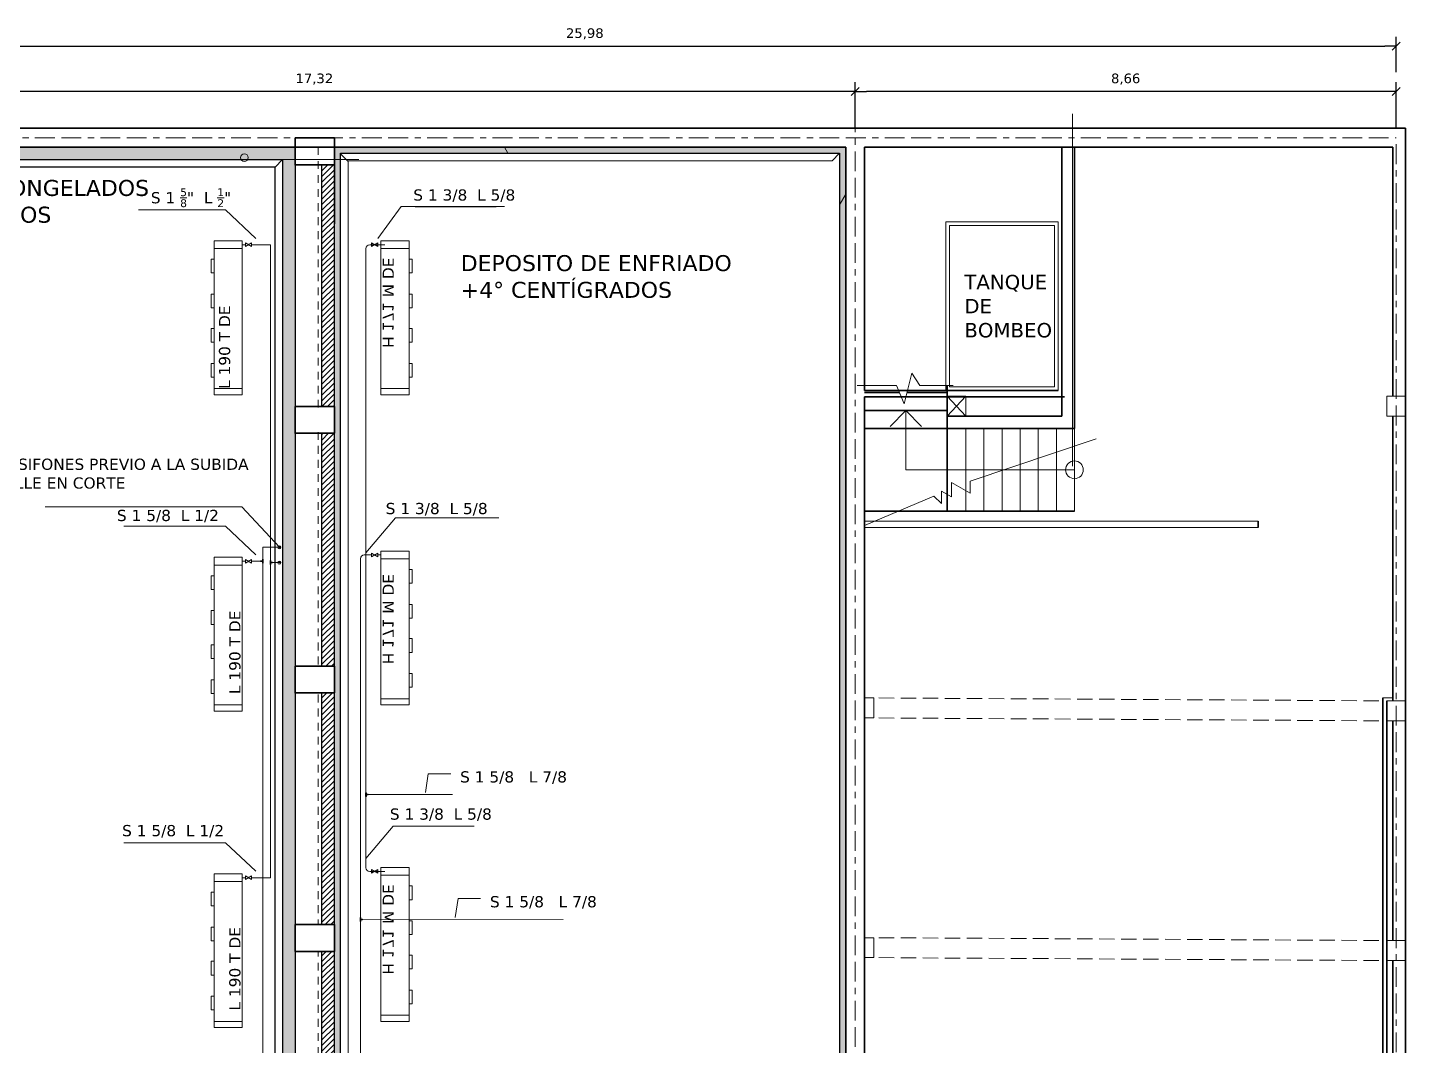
# Model space of a CAD drawing. Header units: metres. Extents: x -163 to 91, y -12 to 67.
# Drawn here: x -151.47 to -129.41, y 29.22 to 45.52 of the extents above; entities that cross this region are included whole.
import ezdxf

# ---------------------------------------------------------------- set-up
doc = ezdxf.new("R2010")
doc.units = ezdxf.units.M
doc.header["$LTSCALE"] = 0.508
doc.header["$PDMODE"] = 1
doc.header["$PDSIZE"] = -2
for name, pattern in [('STYLE_02', [0.694425, 0.48607, -0.208355]), ('STYLE_07', [1.875, 0.625, -0.20828, 0.625, -0.20836, 0.06943, -0.13893]), ('STYLE_13', [0.369094, 0.246063, -0.123031])]:
    doc.linetypes.add(name, pattern=pattern)
doc.layers.get('0').update_dxf_attribs({"lineweight": 18})
for name, color, linetype, lineweight in [('-40C', 160, 'Continuous', 20), ('10°C', 230, 'Continuous', 18), ('columnas HA', 7, 'Continuous', 35), ('Dimension', 7, 'Continuous', 5), ('Muros', 7, 'Continuous', 35), ('None', 7, 'Continuous', 5), ('panel nuevo', 7, 'Continuous', 30), ('TEXTO', 7, 'Continuous', 18), ('Zócalo', 7, 'Continuous', 9)]:
    doc.layers.add(name, color=color, linetype=linetype, lineweight=lineweight)
doc.styles.add('HoratioDBol', font='')
doc.styles.add('Verdana', font='verdana.ttf')
doc.styles.get('HoratioDBol').set_extended_font_data('HoratioDBol')
doc.dimstyles.new('personal', dxfattribs={"dimtxt": 0.214974, "dimasz": 0.179989, "dimexe": 0.15, "dimexo": 0.159, "dimgap": 0.001, "dimtad": 1, "dimzin": 3, "dimtxsty": 'HoratioDBol', "dimblk": 'VW_SLASH', "dimcen": 0, "dimdle": 0.001, "dimazin": 0, "dimtfac": 0.8, "dimtix": 1, "dimtmove": 0, "dimatfit": 0, "dimldrblk": 'VW_CONCAVEFILLED', "dimfxl": 0, "dimfrac": 2, "dimtolj": 1, "dimtzin": 3, "dimarcsym": 0})
pattern_1 = [(0, (-146.294636, 11.969912), (0.050229492, 0.029000004), [0.03348633, -0.06697266]), (120, (-146.294636, 11.969912), (-0.050229486, 0.029000014), [0.03348633, -0.06697266]), (60, (-146.26115, 12.027912), (6e-09, 0.058000018), [0.03348633, -0.06697266])]
pattern_2 = [(0, (-147.2374, 0), (4.7625, 2.74963), [3.175, -6.35]), (120, (-147.2374, 0), (-4.7625, 2.74963), [3.175, -6.35]), (60, (-147.2374, 0), (1e-08, 5.49926), [-6.35, 3.175])]

# ---------------------------------------------------------------- blocks, each defined once
blk = doc.blocks.new('VW_SLASH')
at = {"color": 0, "linetype": 'ByBlock', "lineweight": -2}
blk.add_line((0, 0), (-1, 0), dxfattribs=at)
at = {"layer": 'Zócalo', "color": 0}
blk.add_lwpolyline([(0.35, 0.35), (-0.35, -0.35)], dxfattribs=at)
blk = doc.blocks.new('*D252')
at = {"layer": 'Defpoints', "color": 0, "lineweight": 0, "transparency": 16777216}
for p in [(-155.537, 44.5), (-155.537, 43.76), (-138.217, 43.76)]:
    blk.add_point(p, dxfattribs=at)
at = {"layer": 'Dimension', "color": 0, "lineweight": -2, "transparency": 16777216}
for p, q in [((-155.537, 43.919), (-155.537, 44.65)), ((-138.217, 43.919), (-138.217, 44.65)), ((-138.397, 44.5), (-155.357, 44.5))]:
    blk.add_line(p, q, dxfattribs=at)
at = {"layer": 'Dimension', "color": 0, "lineweight": -2, "transparency": 16777216, "xscale": 0.179989013671875, "yscale": 0.179989013671875, "zscale": 0.179989013671875, "rotation": 180}
blk.add_blockref('VW_SLASH', (-155.537, 44.5), dxfattribs=at)
at = {"layer": 'Dimension', "color": 0, "lineweight": -2, "transparency": 16777216, "xscale": 0.179989013671875, "yscale": 0.179989013671875, "zscale": 0.179989013671875}
blk.add_blockref('VW_SLASH', (-138.217, 44.5), dxfattribs=at)
at = {"layer": 'Dimension', "color": 0, "transparency": 16777216, "insert": (-146.877, 44.698), "char_height": 0.1538, "attachment_point": 5, "style": 'Verdana'}
blk.add_mtext('\\A1;17,32', dxfattribs=at)
blk = doc.blocks.new('VW_CONCAVEFILLED')
at = {"linetype": 'ByBlock', "lineweight": 0}
blk.add_hatch(color=0, dxfattribs=at).paths.add_polyline_path([(-1.11, 0.3), (-1.08, 0.28), (-1.05, 0.26), (-1.01, 0.25), (-0.98, 0.23), (-0.95, 0.22), (-0.91, 0.2), (-0.88, 0.19), (-0.85, 0.17), (-0.81, 0.16), (-0.78, 0.15), (-0.75, 0.13), (-0.71, 0.12), (-0.68, 0.11), (-0.64, 0.1), (-0.61, 0.09), (-0.57, 0.08), (-0.54, 0.07), (-0.5, 0.06), (-0.47, 0.06), (-0.43, 0.05), (-0.4, 0.04), (-0.36, 0.04), (-0.33, 0.03), (-0.29, 0.02), (-0.26, 0.02), (-0.22, 0.01), (-0.18, 0.01), (-0.15, 0.01), (-0.11, 0.01), (-0.07, 0), (-0.04, 0), (0, 0), (-0.04, 0), (-0.07, 0), (-0.11, -0.01), (-0.15, -0.01), (-0.18, -0.01), (-0.22, -0.01), (-0.26, -0.02), (-0.29, -0.02), (-0.33, -0.03), (-0.36, -0.04), (-0.4, -0.04), (-0.43, -0.05), (-0.47, -0.06), (-0.5, -0.06), (-0.54, -0.07), (-0.57, -0.08), (-0.61, -0.09), (-0.64, -0.1), (-0.68, -0.11), (-0.71, -0.12), (-0.75, -0.13), (-0.78, -0.15), (-0.81, -0.16), (-0.85, -0.17), (-0.88, -0.19), (-0.91, -0.2), (-0.95, -0.22), (-0.98, -0.23), (-1.01, -0.25), (-1.05, -0.26), (-1.08, -0.28), (-1.11, -0.3), (-1.1, -0.28), (-1.08, -0.27), (-1.07, -0.25), (-1.06, -0.23), (-1.05, -0.22), (-1.04, -0.2), (-1.03, -0.18), (-1.02, -0.16), (-1.02, -0.14), (-1.01, -0.12), (-1.01, -0.1), (-1, -0.08), (-1, -0.06), (-1, -0.04), (-0.99, -0.02), (-0.99, 0), (-0.99, 0.02), (-1, 0.04), (-1, 0.06), (-1, 0.08), (-1.01, 0.1), (-1.01, 0.12), (-1.02, 0.14), (-1.02, 0.16), (-1.03, 0.18), (-1.04, 0.2), (-1.05, 0.22), (-1.06, 0.23), (-1.07, 0.25), (-1.08, 0.27), (-1.1, 0.28)])
at = {"layer": 'Zócalo', "color": 0}
blk.add_lwpolyline([(-1.11, 0.3), (-1.08, 0.28), (-1.05, 0.26), (-1.01, 0.25), (-0.98, 0.23), (-0.95, 0.22), (-0.91, 0.2), (-0.88, 0.19), (-0.85, 0.17), (-0.81, 0.16), (-0.78, 0.15), (-0.75, 0.13), (-0.71, 0.12), (-0.68, 0.11), (-0.64, 0.1), (-0.61, 0.09), (-0.57, 0.08), (-0.54, 0.07), (-0.5, 0.06), (-0.47, 0.06), (-0.43, 0.05), (-0.4, 0.04), (-0.36, 0.04), (-0.33, 0.03), (-0.29, 0.02), (-0.26, 0.02), (-0.22, 0.01), (-0.18, 0.01), (-0.15, 0.01), (-0.11, 0.01), (-0.07, 0), (-0.04, 0), (0, 0), (-0.04, 0), (-0.07, 0), (-0.11, -0.01), (-0.15, -0.01), (-0.18, -0.01), (-0.22, -0.01), (-0.26, -0.02), (-0.29, -0.02), (-0.33, -0.03), (-0.36, -0.04), (-0.4, -0.04), (-0.43, -0.05), (-0.47, -0.06), (-0.5, -0.06), (-0.54, -0.07), (-0.57, -0.08), (-0.61, -0.09), (-0.64, -0.1), (-0.68, -0.11), (-0.71, -0.12), (-0.75, -0.13), (-0.78, -0.15), (-0.81, -0.16), (-0.85, -0.17), (-0.88, -0.19), (-0.91, -0.2), (-0.95, -0.22), (-0.98, -0.23), (-1.01, -0.25), (-1.05, -0.26), (-1.08, -0.28), (-1.11, -0.3), (-1.1, -0.28), (-1.08, -0.27), (-1.07, -0.25), (-1.06, -0.23), (-1.05, -0.22), (-1.04, -0.2), (-1.03, -0.18), (-1.02, -0.16), (-1.02, -0.14), (-1.01, -0.12), (-1.01, -0.1), (-1, -0.08), (-1, -0.06), (-1, -0.04), (-0.99, -0.02), (-0.99, 0), (-0.99, 0.02), (-1, 0.04), (-1, 0.06), (-1, 0.08), (-1.01, 0.1), (-1.01, 0.12), (-1.02, 0.14), (-1.02, 0.16), (-1.03, 0.18), (-1.04, 0.2), (-1.05, 0.22), (-1.06, 0.23), (-1.07, 0.25), (-1.08, 0.27), (-1.1, 0.28)], close=True, dxfattribs=at)
blk = doc.blocks.new('*D342')
at = {"layer": 'Defpoints', "color": 0, "lineweight": 0, "transparency": 16777216}
for p in [(-138.217, 44.5), (-138.217, 43.76), (-129.557, 43.76)]:
    blk.add_point(p, dxfattribs=at)
at = {"layer": 'Dimension', "color": 0, "lineweight": -2, "transparency": 16777216}
for p, q in [((-138.217, 43.919), (-138.217, 44.65)), ((-129.557, 43.919), (-129.557, 44.65)), ((-129.737, 44.5), (-138.037, 44.5))]:
    blk.add_line(p, q, dxfattribs=at)
at = {"layer": 'Dimension', "color": 0, "lineweight": -2, "transparency": 16777216, "xscale": 0.179989013671875, "yscale": 0.179989013671875, "zscale": 0.179989013671875, "rotation": 180}
blk.add_blockref('VW_SLASH', (-138.217, 44.5), dxfattribs=at)
at = {"layer": 'Dimension', "color": 0, "lineweight": -2, "transparency": 16777216, "xscale": 0.179989013671875, "yscale": 0.179989013671875, "zscale": 0.179989013671875}
blk.add_blockref('VW_SLASH', (-129.557, 44.5), dxfattribs=at)
at = {"layer": 'Dimension', "color": 0, "transparency": 16777216, "insert": (-133.887, 44.698), "char_height": 0.1538, "attachment_point": 5, "style": 'Verdana'}
blk.add_mtext('\\A1;8,66', dxfattribs=at)
blk = doc.blocks.new('*D255')
at = {"layer": 'Defpoints', "color": 0, "lineweight": 0, "transparency": 16777216}
for p in [(-129.557, 45.226), (-155.537, 44.65), (-129.557, 44.65)]:
    blk.add_point(p, dxfattribs=at)
at = {"layer": 'Dimension', "color": 0, "lineweight": -2, "transparency": 16777216}
for p, q in [((-155.537, 44.809), (-155.537, 45.376)), ((-129.557, 44.809), (-129.557, 45.376)), ((-155.357, 45.226), (-129.737, 45.226))]:
    blk.add_line(p, q, dxfattribs=at)
at = {"layer": 'Dimension', "color": 0, "lineweight": -2, "transparency": 16777216, "xscale": 0.179989013671875, "yscale": 0.179989013671875, "zscale": 0.179989013671875, "rotation": 180}
blk.add_blockref('VW_SLASH', (-155.537, 45.226), dxfattribs=at)
at = {"layer": 'Dimension', "color": 0, "lineweight": -2, "transparency": 16777216, "xscale": 0.179989013671875, "yscale": 0.179989013671875, "zscale": 0.179989013671875}
blk.add_blockref('VW_SLASH', (-129.557, 45.226), dxfattribs=at)
at = {"layer": 'Dimension', "color": 0, "transparency": 16777216, "insert": (-142.547, 45.423), "char_height": 0.1538, "attachment_point": 5, "style": 'Verdana'}
blk.add_mtext('\\A1;25,98', dxfattribs=at)

msp = doc.modelspace()

# ---------------------------------------------------------------- hatches: boundary and pattern name
at = {"layer": '-40C', "linetype": 'Continuous', "lineweight": 0}
h = msp.add_hatch(color=256, dxfattribs=at)
h.dxf.hatch_style = 1
h.paths.add_polyline_path([(-147.71, 36.981), (-147.738, 36.981), (-147.738, 36.975), (-147.71, 36.975)])
h.paths.add_polyline_path([(-147.71, 36.975), (-147.738, 36.975), (-147.738, 36.97), (-147.71, 36.97)])
h.paths.add_polyline_path([(-147.705, 36.981), (-147.71, 36.981), (-147.71, 36.975), (-147.705, 36.975)])
h.paths.add_polyline_path([(-147.699, 36.981), (-147.705, 36.981), (-147.705, 36.975), (-147.705, 36.97), (-147.699, 36.97)])
h.paths.add_polyline_path([(-147.699, 37.006), (-147.705, 37.006), (-147.705, 36.981), (-147.699, 36.981)])
h.paths.add_polyline_path([(-147.705, 37.006), (-147.71, 37.006), (-147.71, 36.981), (-147.705, 36.981)])
h.paths.add_polyline_path([(-147.705, 36.975), (-147.71, 36.975), (-147.71, 36.97), (-147.705, 36.97)])
h.paths.add_polyline_path([(-147.705, 36.97), (-147.71, 36.97), (-147.71, 36.945), (-147.705, 36.945)])
h.paths.add_polyline_path([(-147.699, 36.97), (-147.705, 36.97), (-147.705, 36.945), (-147.699, 36.945)])
h = msp.add_hatch(color=256, dxfattribs=at)
h.dxf.hatch_style = 1
h.paths.add_polyline_path([(-147.576, 36.948), (-147.548, 36.948), (-147.548, 36.953), (-147.576, 36.953)])
h.paths.add_polyline_path([(-147.576, 36.953), (-147.548, 36.953), (-147.548, 36.959), (-147.576, 36.959)])
h.paths.add_polyline_path([(-147.581, 36.948), (-147.576, 36.948), (-147.576, 36.953), (-147.581, 36.953)])
h.paths.add_polyline_path([(-147.587, 36.948), (-147.581, 36.948), (-147.581, 36.953), (-147.581, 36.959), (-147.587, 36.959)])
h.paths.add_polyline_path([(-147.587, 36.922), (-147.581, 36.922), (-147.581, 36.948), (-147.587, 36.948)])
h.paths.add_polyline_path([(-147.581, 36.922), (-147.576, 36.922), (-147.576, 36.948), (-147.581, 36.948)])
h.paths.add_polyline_path([(-147.581, 36.953), (-147.576, 36.953), (-147.576, 36.959), (-147.581, 36.959)])
h.paths.add_polyline_path([(-147.581, 36.959), (-147.576, 36.959), (-147.576, 36.984), (-147.581, 36.984)])
h.paths.add_polyline_path([(-147.587, 36.959), (-147.581, 36.959), (-147.581, 36.984), (-147.587, 36.984)])
at = {"layer": '10°C', "linetype": 'Continuous', "lineweight": 0}
h = msp.add_hatch(color=256, dxfattribs=at)
h.dxf.hatch_style = 1
h.paths.add_polyline_path([(-146.045, 33.23), (-146.017, 33.23), (-146.017, 33.236), (-146.045, 33.236)])
h.paths.add_polyline_path([(-146.045, 33.236), (-146.017, 33.236), (-146.017, 33.242), (-146.045, 33.242)])
h.paths.add_polyline_path([(-146.051, 33.23), (-146.045, 33.23), (-146.045, 33.236), (-146.051, 33.236)])
h.paths.add_polyline_path([(-146.056, 33.23), (-146.051, 33.23), (-146.051, 33.236), (-146.051, 33.242), (-146.056, 33.242)])
h.paths.add_polyline_path([(-146.056, 33.205), (-146.051, 33.205), (-146.051, 33.23), (-146.056, 33.23)])
h.paths.add_polyline_path([(-146.051, 33.205), (-146.045, 33.205), (-146.045, 33.23), (-146.051, 33.23)])
h.paths.add_polyline_path([(-146.051, 33.236), (-146.045, 33.236), (-146.045, 33.242), (-146.051, 33.242)])
h.paths.add_polyline_path([(-146.051, 33.242), (-146.045, 33.242), (-146.045, 33.267), (-146.051, 33.267)])
h.paths.add_polyline_path([(-146.056, 33.242), (-146.051, 33.242), (-146.051, 33.267), (-146.056, 33.267)])
h = msp.add_hatch(color=256, dxfattribs=at)
h.dxf.hatch_style = 1
h.paths.add_polyline_path([(-146.135, 31.23), (-146.107, 31.23), (-146.107, 31.236), (-146.135, 31.236)])
h.paths.add_polyline_path([(-146.135, 31.236), (-146.107, 31.236), (-146.107, 31.242), (-146.135, 31.242)])
h.paths.add_polyline_path([(-146.14, 31.23), (-146.135, 31.23), (-146.135, 31.236), (-146.14, 31.236)])
h.paths.add_polyline_path([(-146.145, 31.23), (-146.14, 31.23), (-146.14, 31.236), (-146.14, 31.242), (-146.145, 31.242)])
h.paths.add_polyline_path([(-146.145, 31.205), (-146.14, 31.205), (-146.14, 31.23), (-146.145, 31.23)])
h.paths.add_polyline_path([(-146.14, 31.205), (-146.135, 31.205), (-146.135, 31.23), (-146.14, 31.23)])
h.paths.add_polyline_path([(-146.14, 31.236), (-146.135, 31.236), (-146.135, 31.242), (-146.14, 31.242)])
h.paths.add_polyline_path([(-146.14, 31.242), (-146.135, 31.242), (-146.135, 31.267), (-146.14, 31.267)])
h.paths.add_polyline_path([(-146.145, 31.242), (-146.14, 31.242), (-146.14, 31.267), (-146.145, 31.267)])
at = {"layer": 'panel nuevo', "linetype": 'Continuous', "lineweight": 9}
h = msp.add_hatch(dxfattribs=at)
h.set_pattern_fill('HONEY', style=0, pattern_type=2)
h.set_pattern_definition(pattern_1)
h.paths.add_polyline_path([(-155.038, 43.41), (-155.238, 43.61), (-147.187, 43.61), (-147.387, 43.41)])
h = msp.add_hatch(dxfattribs=at)
h.set_pattern_fill('HONEY', style=0, pattern_type=2)
h.set_pattern_definition(pattern_1)
h.paths.add_polyline_path([(-147.387, 43.41), (-147.187, 43.61), (-147.187, 22.92), (-147.387, 23.12)])
h = msp.add_hatch(dxfattribs=at)
h.set_pattern_fill('HONEY', style=0)
h.set_pattern_definition(pattern_2)
h.paths.add_polyline_path([(-138.467, 43.51), (-138.467, 42.2), (-138.367, 42.2), (-138.367, 43.61), (-146.557, 43.61), (-146.557, 42.2), (-146.457, 42.2), (-146.457, 43.51)])
h = msp.add_hatch(dxfattribs=at)
h.set_pattern_fill('HONEY', style=0)
h.set_pattern_definition(pattern_2)
h.paths.add_polyline_path([(-146.557, 43.61), (-146.557, 42.2), (-146.457, 42.2), (-146.457, 43.51), (-138.467, 43.51), (-138.467, 42.2), (-138.367, 42.2), (-138.367, 43.61)])
h = msp.add_hatch(dxfattribs=at)
h.set_pattern_fill('HONEY', style=0, pattern_type=2)
h.set_pattern_definition(pattern_1)
h.paths.add_polyline_path([(-146.457, 23.02), (-146.557, 22.92), (-146.557, 42.28), (-146.457, 42.18)])
h = msp.add_hatch(dxfattribs=at)
h.set_pattern_fill('HONEY', style=0, pattern_type=2)
h.set_pattern_definition(pattern_1)
h.paths.add_polyline_path([(-138.467, 42.18), (-138.367, 42.28), (-138.367, 22.92), (-138.467, 23.02)])
at = {"layer": 'Zócalo', "linetype": 'Continuous', "lineweight": 0}
h = msp.add_hatch(dxfattribs=at)
h.set_pattern_fill('HONEY', color=256, scale=0.02)
h.set_pattern_definition([(0, (-147.237425, 0), (0.09525, 0.05499261), [0.0635, -0.127]), (120, (-147.237425, 0), (-0.09525, 0.05499261), [0.0635, -0.127]), (60, (-147.237425, 0), (2e-10, 0.109985226), [-0.127, 0.0635])])
h.paths.add_polyline_path([(-138.467, 43.51), (-138.467, 42.2), (-138.367, 42.2), (-138.367, 43.61), (-146.557, 43.61), (-146.557, 42.2), (-146.457, 42.2), (-146.457, 43.51)])
h = msp.add_hatch(dxfattribs=at)
h.set_pattern_fill('ANSI31', color=256, scale=0.02)
h.set_pattern_definition([(45, (-147.237425, 0), (-0.04490128, 0.04490128), [])])
h.paths.add_polyline_path([(-146.557, 43.324), (-146.757, 43.324), (-146.757, 39.456), (-146.557, 39.456)])
h.paths.add_polyline_path([(-146.557, 39.024), (-146.757, 39.024), (-146.757, 36.5), (-146.557, 36.5)])
h.paths.add_polyline_path([(-146.557, 36.5), (-146.757, 36.5), (-146.757, 35.296), (-146.557, 35.296)])
h.paths.add_polyline_path([(-146.557, 34.864), (-146.757, 34.864), (-146.757, 31.156), (-146.557, 31.156)])
h.paths.add_polyline_path([(-146.557, 30.724), (-146.757, 30.724), (-146.757, 27.056), (-146.557, 27.056)])
h.paths.add_polyline_path([(-146.557, 26.624), (-146.757, 26.624), (-146.757, 22.92), (-146.557, 22.92)])
h.paths.add_polyline_path([(-146.557, 22.488), (-146.757, 22.488), (-146.757, 18.77), (-146.557, 18.77)])
h.paths.add_polyline_path([(-146.879, 19.689), (-146.229, 19.689), (-146.229, 20.079), (-146.879, 20.079)], flags=9)

# ---------------------------------------------------------------- linework, layer by layer
at = {"layer": '-40C', "linetype": 'Continuous', "lineweight": 0}
for p, q in [((-148.299, 42.606), (-148.659, 42.606)), ((-148.482, 42.108), (-148.032, 42.108)), ((-148.482, 39.643), (-148.482, 42.108)), ((-148.482, 41.983), (-148.032, 41.983)), ((-148.032, 39.643), (-148.032, 42.108)), ((-148.032, 42.108), (-148.032, 41.983)), ((-148.032, 42.045), (-147.982, 42.045)), ((-147.882, 42.075), (-147.982, 42.015)), ((-147.982, 42.015), (-147.982, 42.075)), ((-147.982, 42.075), (-147.882, 42.015)), ((-147.882, 42.015), (-147.882, 42.075)), ((-147.882, 42.045), (-147.581, 42.045)), ((-147.581, 42.045), (-147.581, 31.905)), ((-148.482, 41.813), (-148.532, 41.813)), ((-148.532, 41.593), (-148.532, 41.813)), ((-148.482, 41.593), (-148.532, 41.593)), ((-148.482, 41.253), (-148.532, 41.253)), ((-148.532, 41.033), (-148.532, 41.253)), ((-148.482, 41.033), (-148.532, 41.033)), ((-148.532, 40.485), (-148.532, 40.705)), ((-148.482, 40.705), (-148.532, 40.705)), ((-148.482, 40.485), (-148.532, 40.485)), ((-148.532, 39.925), (-148.532, 40.145)), ((-148.482, 40.145), (-148.532, 40.145)), ((-148.482, 39.925), (-148.532, 39.925)), ((-148.482, 39.743), (-148.032, 39.743)), ((-148.482, 39.643), (-148.032, 39.643)), ((-148.037, 37.846), (-148.397, 37.846)), ((-148.299, 37.536), (-148.659, 37.536)), ((-147.705, 37.198), (-147.705, 26.835)), ((-147.412, 37.198), (-147.705, 37.198)), ((-148.482, 37.038), (-148.032, 37.038)), ((-148.482, 34.573), (-148.482, 37.038)), ((-148.482, 36.913), (-148.032, 36.913)), ((-148.032, 34.573), (-148.032, 37.038)), ((-148.032, 37.038), (-148.032, 36.913)), ((-148.032, 36.975), (-147.982, 36.975)), ((-147.882, 37.005), (-147.982, 36.945)), ((-147.982, 36.945), (-147.982, 37.005)), ((-147.982, 37.005), (-147.882, 36.945)), ((-147.882, 36.945), (-147.882, 37.005)), ((-147.882, 36.975), (-147.705, 36.975)), ((-147.412, 36.953), (-147.581, 36.953)), ((-148.532, 36.523), (-148.532, 36.743)), ((-148.482, 36.743), (-148.532, 36.743)), ((-148.482, 36.523), (-148.532, 36.523)), ((-148.532, 35.963), (-148.532, 36.183)), ((-148.482, 36.183), (-148.532, 36.183)), ((-148.482, 35.963), (-148.532, 35.963)), ((-148.532, 35.416), (-148.532, 35.636)), ((-148.482, 35.636), (-148.532, 35.636)), ((-148.482, 35.416), (-148.532, 35.416)), ((-148.532, 34.856), (-148.532, 35.076)), ((-148.482, 35.076), (-148.532, 35.076)), ((-148.482, 34.856), (-148.532, 34.856)), ((-148.482, 34.673), (-148.032, 34.673)), ((-148.482, 34.573), (-148.032, 34.573)), ((-148.299, 32.466), (-148.659, 32.466)), ((-148.482, 31.968), (-148.032, 31.968)), ((-148.482, 29.503), (-148.482, 31.968)), ((-148.482, 31.843), (-148.032, 31.843)), ((-148.032, 29.503), (-148.032, 31.968)), ((-148.032, 31.968), (-148.032, 31.843)), ((-148.032, 31.905), (-147.982, 31.905)), ((-147.882, 31.935), (-147.982, 31.875)), ((-147.982, 31.875), (-147.982, 31.935)), ((-147.982, 31.935), (-147.882, 31.875)), ((-147.882, 31.875), (-147.882, 31.935)), ((-147.882, 31.905), (-147.581, 31.905)), ((-148.532, 31.453), (-148.532, 31.673)), ((-148.482, 31.673), (-148.532, 31.673)), ((-148.482, 31.453), (-148.532, 31.453)), ((-148.532, 30.893), (-148.532, 31.113)), ((-148.482, 31.113), (-148.532, 31.113)), ((-148.482, 30.893), (-148.532, 30.893)), ((-148.532, 30.346), (-148.532, 30.566)), ((-148.482, 30.566), (-148.532, 30.566)), ((-148.482, 30.346), (-148.532, 30.346)), ((-148.532, 29.786), (-148.532, 30.006)), ((-148.482, 30.006), (-148.532, 30.006)), ((-148.482, 29.786), (-148.532, 29.786)), ((-148.482, 29.603), (-148.032, 29.603)), ((-148.482, 29.503), (-148.032, 29.503))]:
    msp.add_line(p, q, dxfattribs=at)
for points in [[(-149.694, 42.606), (-148.659, 42.606)], [(-147.816, 42.147), (-148.299, 42.606)], [(-151.187, 37.846), (-148.397, 37.846)], [(-147.437, 37.198), (-148.037, 37.846)], [(-149.929, 37.536), (-148.659, 37.536)], [(-147.816, 37.077), (-148.299, 37.536)], [(-149.929, 32.466), (-148.659, 32.466)], [(-147.816, 32.007), (-148.299, 32.466)]]:
    msp.add_lwpolyline(points, dxfattribs=at)
for points in [[(-147.699, 36.981), (-147.738, 36.981), (-147.738, 36.97), (-147.699, 36.97)], [(-147.71, 37.006), (-147.699, 37.006), (-147.699, 36.945), (-147.71, 36.945)], [(-147.576, 36.922), (-147.587, 36.922), (-147.587, 36.984), (-147.576, 36.984)], [(-147.587, 36.948), (-147.548, 36.948), (-147.548, 36.959), (-147.587, 36.959)]]:
    msp.add_lwpolyline(points, close=True, dxfattribs=at)
for centre, radius in [((-147.437, 37.198), 0.025), ((-147.437, 37.198), 0.00613), ((-147.437, 36.953), 0.025), ((-147.437, 36.953), 0.00613)]:
    msp.add_circle(centre, radius, dxfattribs=at)
at = {"color": 253, "lineweight": 5}
for q in [(-137.66, 39.135), (-137.154, 39.135)]:
    msp.add_line((-137.407, 39.389), q, dxfattribs=at)
at = {"color": 253, "linetype": 'STYLE_02', "lineweight": 5}
for p, q in [((-137.841, 34.784), (-129.767, 34.738)), ((-137.841, 34.464), (-129.767, 34.418)), ((-137.841, 30.944), (-129.767, 30.898)), ((-137.841, 30.624), (-129.767, 30.578))]:
    msp.add_line(p, q, dxfattribs=at)
at = {"color": 253, "lineweight": 5}
msp.add_circle((-134.707, 38.439), 0.142, dxfattribs=at)
at = {"layer": '10°C', "linetype": 'Continuous', "lineweight": 0}
for p, q in [((-145.489, 42.655), (-145.129, 42.655)), ((-146.051, 41.985), (-146.051, 32.065)), ((-145.75, 42.045), (-145.991, 42.045)), ((-145.962, 42.075), (-145.862, 42.015)), ((-145.862, 42.075), (-145.962, 42.015)), ((-145.962, 42.015), (-145.962, 42.075)), ((-145.862, 42.015), (-145.862, 42.075)), ((-145.812, 42.045), (-145.862, 42.045)), ((-145.812, 39.643), (-145.812, 42.108)), ((-145.362, 42.108), (-145.812, 42.108)), ((-145.812, 42.108), (-145.812, 41.983)), ((-145.362, 41.983), (-145.812, 41.983)), ((-145.362, 39.643), (-145.362, 42.108)), ((-145.812, 40.175), (-145.812, 41.775)), ((-145.812, 41.775), (-145.812, 41.65)), ((-145.362, 41.813), (-145.312, 41.813)), ((-145.362, 40.175), (-145.362, 41.775)), ((-145.312, 41.593), (-145.312, 41.813)), ((-145.362, 41.593), (-145.312, 41.593)), ((-145.362, 41.253), (-145.312, 41.253)), ((-145.312, 41.033), (-145.312, 41.253)), ((-145.362, 41.033), (-145.312, 41.033)), ((-145.362, 40.705), (-145.312, 40.705)), ((-145.312, 40.485), (-145.312, 40.705)), ((-145.362, 40.485), (-145.312, 40.485)), ((-145.362, 40.145), (-145.312, 40.145)), ((-145.312, 39.925), (-145.312, 40.145)), ((-145.362, 39.743), (-145.812, 39.743)), ((-145.362, 39.925), (-145.312, 39.925)), ((-145.362, 39.643), (-145.812, 39.643)), ((-145.58, 37.668), (-145.22, 37.668)), ((-145.962, 37.075), (-146.08, 37.075)), ((-145.962, 37.105), (-145.862, 37.045)), ((-145.862, 37.105), (-145.962, 37.045)), ((-145.962, 37.045), (-145.962, 37.105)), ((-145.862, 37.045), (-145.862, 37.105)), ((-145.812, 37.075), (-145.862, 37.075)), ((-145.362, 37.138), (-145.812, 37.138)), ((-145.812, 37.138), (-145.812, 37.013)), ((-145.362, 34.673), (-145.362, 37.138)), ((-146.14, 37.015), (-146.14, 26.995)), ((-145.812, 37.013), (-145.812, 36.58)), ((-145.362, 37.013), (-145.812, 37.013)), ((-145.812, 34.673), (-145.812, 36.705)), ((-145.362, 36.843), (-145.312, 36.843)), ((-145.362, 35.206), (-145.362, 36.806)), ((-145.312, 36.623), (-145.312, 36.843)), ((-145.362, 36.623), (-145.312, 36.623)), ((-145.362, 36.283), (-145.312, 36.283)), ((-145.312, 36.063), (-145.312, 36.283)), ((-145.362, 36.063), (-145.312, 36.063)), ((-145.362, 35.735), (-145.312, 35.735)), ((-145.312, 35.515), (-145.312, 35.735)), ((-145.362, 35.515), (-145.312, 35.515)), ((-145.362, 35.175), (-145.312, 35.175)), ((-145.312, 34.955), (-145.312, 35.175)), ((-145.362, 34.955), (-145.312, 34.955)), ((-145.362, 34.773), (-145.812, 34.773)), ((-145.362, 34.673), (-145.812, 34.673)), ((-145.054, 33.57), (-144.694, 33.57)), ((-144.665, 33.236), (-146.051, 33.236)), ((-145.615, 32.731), (-145.255, 32.731)), ((-145.75, 32.005), (-145.991, 32.005)), ((-145.962, 32.035), (-145.862, 31.975)), ((-145.862, 32.035), (-145.962, 31.975)), ((-145.962, 31.975), (-145.962, 32.035)), ((-145.862, 31.975), (-145.862, 32.035)), ((-145.812, 32.005), (-145.862, 32.005)), ((-145.812, 29.603), (-145.812, 32.068)), ((-145.362, 32.068), (-145.812, 32.068)), ((-145.812, 32.068), (-145.812, 31.943)), ((-145.362, 29.603), (-145.362, 32.068)), ((-145.362, 31.943), (-145.812, 31.943)), ((-145.362, 31.773), (-145.312, 31.773)), ((-145.312, 31.553), (-145.312, 31.773)), ((-145.812, 30.136), (-145.812, 31.736)), ((-145.812, 31.736), (-145.812, 31.611)), ((-145.812, 30.035), (-145.812, 31.635)), ((-145.812, 31.635), (-145.812, 31.51)), ((-145.362, 30.136), (-145.362, 31.736)), ((-145.362, 31.553), (-145.312, 31.553)), ((-144.576, 31.57), (-144.216, 31.57)), ((-146.107, 31.23), (-142.896, 31.236)), ((-145.362, 31.213), (-145.312, 31.213)), ((-145.312, 30.993), (-145.312, 31.213)), ((-145.362, 30.993), (-145.312, 30.993)), ((-145.362, 30.665), (-145.312, 30.665)), ((-145.312, 30.445), (-145.312, 30.665)), ((-145.362, 30.445), (-145.312, 30.445)), ((-145.362, 30.105), (-145.312, 30.105)), ((-145.312, 29.885), (-145.312, 30.105)), ((-145.362, 29.885), (-145.312, 29.885)), ((-145.362, 29.703), (-145.812, 29.703)), ((-145.362, 29.603), (-145.812, 29.603))]:
    msp.add_line(p, q, dxfattribs=at)
for points in [[(-145.86, 42.144), (-145.489, 42.655)], [(-143.832, 42.655), (-145.129, 42.655)], [(-146.055, 37.109), (-145.58, 37.668)], [(-143.924, 37.668), (-145.22, 37.668)], [(-145.099, 33.27), (-145.054, 33.57)], [(-146.051, 32.214), (-145.615, 32.731)], [(-145.616, 32.731), (-144.319, 32.731)], [(-144.621, 31.27), (-144.576, 31.57)]]:
    msp.add_lwpolyline(points, dxfattribs=at)
for points in [[(-146.045, 33.205), (-146.056, 33.205), (-146.056, 33.267), (-146.045, 33.267)], [(-146.056, 33.23), (-146.017, 33.23), (-146.017, 33.242), (-146.056, 33.242)], [(-146.135, 31.205), (-146.145, 31.205), (-146.145, 31.267), (-146.135, 31.267)], [(-146.145, 31.23), (-146.107, 31.23), (-146.107, 31.242), (-146.145, 31.242)]]:
    msp.add_lwpolyline(points, close=True, dxfattribs=at)
for centre, start, end in [((-145.991, 41.985), 90, 180), ((-146.08, 37.015), 90, 180), ((-145.991, 32.065), 180, 270)]:
    msp.add_arc(centre, 0.06, start, end, dxfattribs=at)
at = {"layer": 'columnas HA'}
for points in [[(-147.187, 43.756), (-146.557, 43.756), (-146.557, 43.324), (-147.187, 43.324)], [(-147.187, 39.456), (-146.557, 39.456), (-146.557, 39.024), (-147.187, 39.024)], [(-147.187, 35.296), (-146.557, 35.296), (-146.557, 34.864), (-147.187, 34.864)], [(-147.187, 31.156), (-146.557, 31.156), (-146.557, 30.724), (-147.187, 30.724)]]:
    msp.add_lwpolyline(points, close=True, dxfattribs=at)
at = {"layer": 'Muros'}
for p, q in [((-155.687, 43.91), (-134.637, 43.91)), ((-155.687, 43.91), (-129.407, 43.91)), ((-129.407, 43.91), (-129.407, -2.214)), ((-155.387, 43.61), (-143.257, 43.61)), ((-143.157, 43.61), (-146.557, 43.61)), ((-143.157, 43.61), (-138.367, 43.61)), ((-138.367, 16.417), (-138.367, 43.61)), ((-138.367, 43.61), (-138.367, 43.54)), ((-134.637, 43.61), (-138.067, 43.61)), ((-138.067, 39.71), (-138.067, 43.61)), ((-138.067, 43.61), (-134.907, 43.61)), ((-138.067, 43.61), (-138.067, 43.54)), ((-134.907, 43.61), (-134.907, 39.299)), ((-134.707, 43.61), (-129.607, 43.61)), ((-134.707, 43.61), (-134.707, 39.099)), ((-129.607, 43.61), (-129.607, 39.619)), ((-146.557, 42.38), (-146.557, 43.324)), ((-136.747, 39.79), (-136.747, 37.779)), ((-138.067, 39.71), (-134.967, 39.71)), ((-138.067, 39.679), (-137.509, 39.679)), ((-138.067, -4.264), (-138.067, 39.61)), ((-138.067, 39.61), (-134.867, 39.61)), ((-138.067, -4.264), (-138.067, 39.61)), ((-137.389, 39.679), (-136.747, 39.679)), ((-138.067, 39.389), (-136.747, 39.389)), ((-136.747, 39.299), (-134.907, 39.299)), ((-129.607, 39.299), (-129.607, 34.738)), ((-138.067, 39.099), (-134.707, 39.099)), ((-138.067, 37.779), (-134.707, 37.779)), ((-131.767, 37.617), (-131.767, 37.517)), ((-129.767, 34.784), (-129.767, 4.454)), ((-129.707, 34.738), (-129.707, -1.977)), ((-129.607, 34.418), (-129.607, 30.898)), ((-129.607, 30.578), (-129.607, 27.058))]:
    msp.add_line(p, q, dxfattribs=at)
at = {"layer": 'Muros', "color": 253, "linetype": 'Continuous', "lineweight": 0}
for p, q in [((-137.433, 39.498), (-137.313, 39.986)), ((-137.313, 39.986), (-137.184, 39.79)), ((-138.188, 39.79), (-137.556, 39.79)), ((-137.556, 39.79), (-137.433, 39.498)), ((-137.184, 39.79), (-136.648, 39.79))]:
    msp.add_line(p, q, dxfattribs=at)
at = {"layer": 'Muros', "color": 253, "lineweight": 5}
for p, q in [((-136.747, 39.299), (-136.447, 39.619)), ((-136.747, 39.619), (-136.447, 39.299)), ((-137.407, 39.389), (-137.407, 38.439)), ((-134.707, 38.439), (-137.407, 38.439)), ((-134.997, 38.439), (-134.707, 38.439))]:
    msp.add_line(p, q, dxfattribs=at)
at = {"layer": 'Muros', "linetype": 'Continuous', "lineweight": 0}
for p, q in [((-134.707, 39.336), (-134.707, 37.779)), ((-136.447, 39.099), (-136.447, 37.779)), ((-136.157, 39.099), (-136.157, 37.779)), ((-135.867, 39.099), (-135.867, 37.779)), ((-135.577, 39.099), (-135.577, 37.779)), ((-135.287, 39.099), (-135.287, 37.779)), ((-134.997, 39.099), (-134.997, 37.779)), ((-138.067, 37.617), (-131.767, 37.617)), ((-138.067, 37.517), (-131.767, 37.517)), ((-129.767, 34.784), (-129.607, 34.784)), ((-129.707, 34.738), (-129.607, 34.738))]:
    msp.add_line(p, q, dxfattribs=at)
for points in [[(-136.447, 39.299), (-136.747, 39.299), (-136.747, 39.619), (-136.447, 39.619)], [(-129.407, 39.299), (-129.707, 39.299), (-129.707, 39.619), (-129.407, 39.619)], [(-138.067, 34.464), (-137.917, 34.464), (-137.917, 34.784), (-138.067, 34.784)], [(-129.407, 34.418), (-129.707, 34.418), (-129.707, 34.738), (-129.407, 34.738)], [(-138.067, 30.624), (-137.917, 30.624), (-137.917, 30.944), (-138.067, 30.944)], [(-129.407, 30.578), (-129.707, 30.578), (-129.707, 30.898), (-129.407, 30.898)]]:
    msp.add_lwpolyline(points, close=True, dxfattribs=at)
at = {"layer": 'None', "linetype": 'STYLE_07', "lineweight": 5}
for p, q in [((-138.217, -4.3), (-138.217, 44.36)), ((-138.217, -4.3), (-138.217, 44.36)), ((-155.537, 43.76), (-134.337, 43.76))]:
    msp.add_line(p, q, dxfattribs=at)
at = {"layer": 'None', "linetype": 'Continuous', "lineweight": 5}
msp.add_line((-134.737, 44.14), (-134.737, 38.5), dxfattribs=at)
at = {"layer": 'None', "color": 7, "linetype": 'STYLE_07', "lineweight": 5}
for p in [(-155.537, 43.76), (-129.557, -2.715)]:
    msp.add_line(p, (-129.557, 43.76), dxfattribs=at)
at = {"layer": 'None', "linetype": 'STYLE_13', "lineweight": 5}
for p, q in [((-146.817, 43.61), (-146.817, 39.44)), ((-146.817, 35.322), (-146.817, 39.04)), ((-146.817, 34.838), (-146.817, 31.156)), ((-146.817, 27.042), (-146.817, 30.724))]:
    msp.add_line(p, q, dxfattribs=at)
at = {"layer": 'None', "linetype": 'STYLE_02', "lineweight": 5}
msp.add_line((-146.557, 22.92), (-146.557, 43.61), dxfattribs=at)
at = {"layer": 'None', "color": 7, "linetype": 'ByBlock', "lineweight": -2}
msp.add_lwpolyline([(-145.265, 42.655), (-143.968, 42.655)], dxfattribs=at)
at = {"layer": 'None', "linetype": 'Continuous', "lineweight": 5}
for points in [[(-136.767, 42.41), (-134.967, 42.41), (-134.967, 39.71), (-136.767, 39.71)], [(-136.709, 42.352), (-135.025, 42.352), (-135.025, 39.768), (-136.709, 39.768)]]:
    msp.add_lwpolyline(points, close=True, dxfattribs=at)
at = {"layer": 'None', "linetype": 'Continuous', "lineweight": 5, "flags": 128}
msp.add_lwpolyline([(-138.067, 37.549), (-136.957, 38.017), (-136.837, 37.897), (-136.837, 38.097), (-136.677, 38.004), (-136.677, 38.237), (-136.377, 38.063), (-136.377, 38.257), (-134.357, 38.937)], dxfattribs=at)
at = {"layer": 'None'}
msp.add_circle((-147.997, 43.44), 0.0612, dxfattribs=at)
at = {"layer": 'panel nuevo'}
for p, q in [((-155.238, 43.61), (-147.187, 43.61)), ((-147.187, 43.61), (-147.187, 22.92)), ((-146.557, 22.92), (-146.557, 43.61)), ((-146.557, 43.61), (-138.367, 43.61)), ((-146.457, 23.02), (-146.457, 43.51)), ((-146.457, 43.51), (-138.467, 43.51)), ((-138.467, 43.51), (-138.467, 23.02)), ((-155.038, 43.41), (-147.387, 43.41)), ((-147.387, 43.41), (-147.387, 23.12)), ((-146.757, 39.456), (-146.757, 43.324)), ((-138.367, 42.28), (-138.367, 22.92)), ((-146.757, 35.296), (-146.757, 39.024)), ((-146.757, 31.156), (-146.757, 34.864)), ((-146.757, 27.056), (-146.757, 30.724))]:
    msp.add_line(p, q, dxfattribs=at)
at = {"layer": 'Zócalo'}
for p, q in [((-146.457, 43.51), (-138.467, 43.51)), ((-146.337, 43.38), (-146.457, 43.5)), ((-138.587, 43.39), (-138.467, 43.51)), ((-147.507, 43.29), (-147.387, 43.41)), ((-138.587, 43.39), (-146.337, 43.39)), ((-146.337, 43.39), (-146.337, 23.14)), ((-146.457, 23.02), (-146.457, 42.18)), ((-138.467, 42.18), (-138.467, 23.02))]:
    msp.add_line(p, q, dxfattribs=at)
at = {"layer": 'Zócalo', "linetype": 'Continuous', "lineweight": 0}
msp.add_line((-147.807, 43.41), (-146.167, 43.41), dxfattribs=at)
at = {"layer": 'Zócalo', "lineweight": 25}
msp.add_lwpolyline([(-151.902, 23.12), (-155.038, 23.12), (-155.038, 43.41), (-147.387, 43.41), (-147.387, 23.12), (-149.534, 23.12), (-149.534, 23.24), (-147.507, 23.24), (-147.507, 43.29), (-154.918, 43.29), (-154.918, 23.24), (-151.902, 23.24)], close=True, dxfattribs=at)
at = {"layer": 'Zócalo', "linetype": 'Continuous', "lineweight": 0}
for points in [[(-146.757, 43.324), (-146.557, 43.324), (-146.557, 39.456), (-146.757, 39.456)], [(-146.757, 39.024), (-146.557, 39.024), (-146.557, 35.296), (-146.757, 35.296)], [(-146.757, 34.864), (-146.557, 34.864), (-146.557, 31.156), (-146.757, 31.156)], [(-146.757, 30.724), (-146.557, 30.724), (-146.557, 27.056), (-146.757, 27.056)]]:
    msp.add_lwpolyline(points, close=True, dxfattribs=at)

# ---------------------------------------------------------------- texts
at = {"layer": '-40C', "linetype": 'Continuous', "lineweight": 0, "char_height": 0.17942, "attachment_point": 1, "line_spacing_factor": 1.003239, "style": 'Verdana'}
for s, insert in [('\\A1; S 1 {\\H0.7x;\\S5/8;}"  L {\\H0.7x;\\S1/2;}"', (-149.574, 42.949)), ('COLOCAR SIFONES PREVIO A LA SUBIDA\\PVER DETALLE EN CORTE', (-152.908, 38.618)), ('\\A1; S 1 5/8  L 1/2', (-150.117, 37.798)), ('\\A1; S 1 5/8  L 1/2', (-150.034, 32.749))]:
    msp.add_mtext(s, dxfattribs=dict(at, insert=insert))
at = {"layer": '-40C', "linetype": 'Continuous', "lineweight": 0, "char_height": 0.1794, "attachment_point": 1, "rotation": 90, "line_spacing_factor": 1.003239, "style": 'Verdana'}
for insert in [(-148.405, 39.735), (-148.24, 34.847), (-148.24, 29.777)]:
    msp.add_mtext('L 190 T DE', dxfattribs=dict(at, insert=insert))
at = {"layer": '10°C', "linetype": 'Continuous', "lineweight": 0, "char_height": 0.17942, "attachment_point": 1, "line_spacing_factor": 1.003239, "style": 'Verdana'}
for s, insert in [('\\A1; S 1 3/8  L 5/8', (-145.372, 42.932)), ('\\A1; S 1 3/8  L 5/8', (-145.814, 37.909)), ('\\A1;S 1 5/8   L 7/8', (-144.544, 33.61)), ('\\A1; S 1 3/8  L 5/8', (-145.747, 33.014)), ('\\A1;S 1 5/8   L 7/8', (-144.066, 31.61))]:
    msp.add_mtext(s, dxfattribs=dict(at, insert=insert))
at = {"layer": '10°C', "linetype": 'Continuous', "lineweight": 0, "extrusion": (0, 0, -1), "char_height": 0.1794, "attachment_point": 1, "text_direction": (0, 1, 0), "line_spacing_factor": 1.003239, "style": 'Verdana'}
for insert in [(-145.605, 40.393), (-145.605, 35.323), (-145.605, 30.353)]:
    msp.add_mtext('H 171 M DE', dxfattribs=dict(at, insert=insert))
at = {"layer": 'None', "insert": (-136.471, 41.563), "char_height": 0.2307, "attachment_point": 1, "line_spacing_factor": 1.003239, "style": 'Verdana'}
msp.add_mtext('TANQUE\\PDE\\PBOMBEO', dxfattribs=at)
at = {"layer": 'TEXTO', "char_height": 0.25632, "attachment_point": 1, "line_spacing_factor": 1.003239, "style": 'Verdana'}
for s, insert in [('DEPOSITO DE CONGELADOS\\P-25° CENTÍGRADOS', (-154.528, 43.083)), ('DEPOSITO DE ENFRIADO\\P+4° CENTÍGRADOS', (-144.534, 41.879))]:
    msp.add_mtext(s, dxfattribs=dict(at, insert=insert))

# ---------------------------------------------------------------- dimensions: what is measured, and where the dimension line sits
at = {"layer": 'Dimension'}
for base, p1, p2, picture, middle in [((-129.557, 45.226), (-155.537, 44.65), (-129.557, 44.65), '*D255', (-142.547, 45.423)), ((-155.537, 44.5), (-138.217, 43.76), (-155.537, 43.76), '*D252', (-146.877, 44.698)), ((-138.217, 44.5), (-129.557, 43.76), (-138.217, 43.76), '*D342', (-133.887, 44.698))]:
    dim = msp.add_linear_dim(base=base, p1=p1, p2=p2, dimstyle='personal', override={"dimtxt": 0.153789, "dimgap": 0.1, "dimpost": '<>', "dimtxsty": 'Verdana', "dimtmove": 2}, dxfattribs=at)
    dim.commit()
    dim.dimension.update_dxf_attribs({"geometry": picture, "text_midpoint": middle})

doc.saveas('drawing.dxf')
